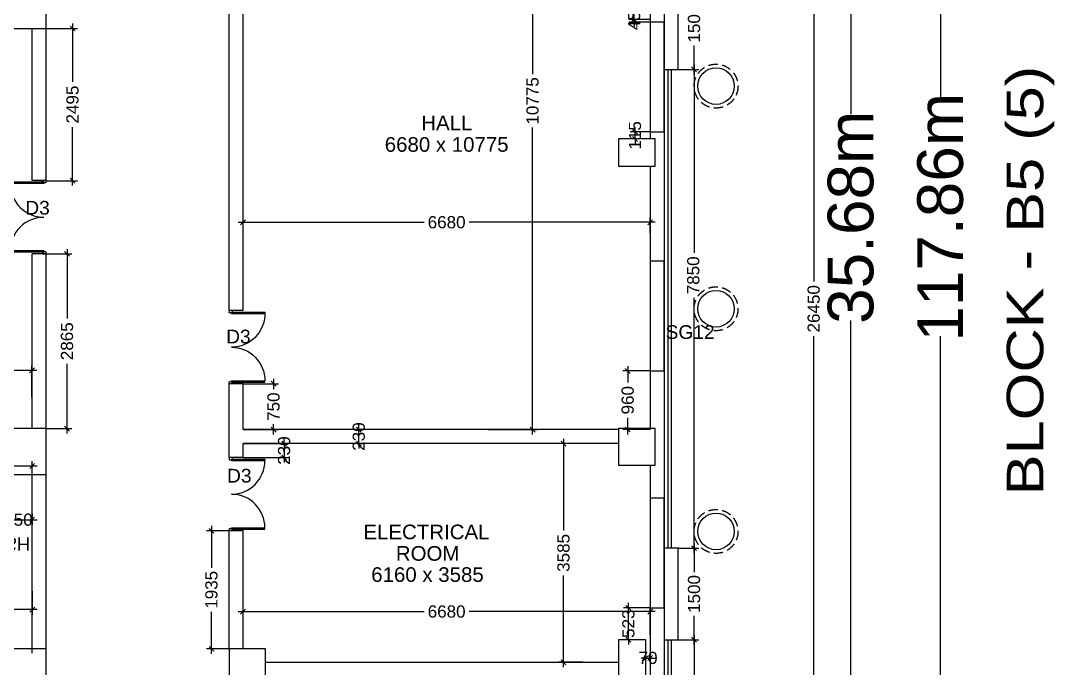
# Model space of a CAD drawing. Extents: x 7897917 to 8423973, y -6487334 to -6173396.
# Drawn here: x 8028255 to 8045215, y -6403339 to -6392722 of the extents above; entities that cross this region are included whole.
import ezdxf
from ezdxf.enums import TextEntityAlignment as Align

# ---------------------------------------------------------------- set-up
doc = ezdxf.new("R2010")
doc.units = 0
doc.header["$LTSCALE"] = 600
doc.header["$MEASUREMENT"] = 0
doc.header["$PDMODE"] = 35
doc.linetypes.add('HIDDEN', pattern=[0.375, 0.25, -0.125])
doc.layers.get('0').update_dxf_attribs({"linetype": 'CONTINUOUS'})
doc.layers.get('Defpoints').update_dxf_attribs({"linetype": 'CONTINUOUS'})
for name, color, linetype in [('BLOCKS-PROP', 2, 'CONTINUOUS'), ('DIM', 8, 'CONTINUOUS'), ('DOOR', 32, 'CONTINUOUS'), ('joinery', 7, 'CONTINUOUS'), ('JW', 8, 'CONTINUOUS'), ('LA-column', 3, 'CONTINUOUS'), ('Room Dim', 1, 'CONTINUOUS'), ('Shleves', 7, 'CONTINUOUS'), ('TEXT', 6, 'CONTINUOUS'), ('Wall', 1, 'CONTINUOUS'), ('Walls', 7, 'CONTINUOUS'), ('WIN', 151, 'CONTINUOUS'), ('Working Dim', 5, 'CONTINUOUS')]:
    doc.layers.add(name, color=color, linetype=linetype)
doc.styles.add('ari', font='arial.ttf')
doc.styles.add('ARIAL', font='arial.ttf')
doc.styles.get("Standard").update_dxf_attribs({"font": 'romans.shx'})
doc.dimstyles.new('int. dim', dxfattribs={"dimtxt": 450, "dimasz": 80, "dimexe": 80, "dimexo": 0, "dimgap": 70, "dimtad": 0, "dimdec": 0, "dimzin": 12, "dimdsep": 46, "dimtxsty": 'ari', "dimblk": 'OBLIQUE', "dimcen": 2, "dimdle": 80, "dimclrd": 256, "dimclre": 256, "dimclrt": 6, "dimadec": 0, "dimazin": 0, "dimtfac": 1, "dimtdec": 0, "dimtix": 1, "dimtmove": 2, "dimatfit": 3, "dimfxl": 1, "dimtolj": 1, "dimtzin": 0, "dimlwd": -1, "dimlwe": -1, "dimarcsym": 0})
doc.dimstyles.new('STANDARD$0', dxfattribs={"dimscale": 0, "dimtxt": 150, "dimasz": 125, "dimexe": 0.75, "dimexo": 1, "dimgap": 25, "dimtad": 1, "dimdec": 0, "dimdsep": 46, "dimtxsty": 'Standard', "dimblk1": 'DOT', "dimblk2": 'DOT', "dimsah": 1, "dimcen": 2.5, "dimclrd": 1, "dimclre": 1, "dimclrt": 3, "dimadec": 0, "dimazin": 0, "dimtfac": 1, "dimtdec": 0, "dimtmove": 0, "dimatfit": 3, "dimldrblk": 'DOT', "dimfxl": 1, "dimtolj": 1, "dimtzin": 0, "dimarcsym": 0})

# ---------------------------------------------------------------- blocks, each defined once
blk = doc.blocks.new('_Oblique')
at = {"color": 0, "linetype": 'ByBlock', "lineweight": -2}
blk.add_line((-0.5, -0.5), (0.5, 0.5), dxfattribs=at)
blk = doc.blocks.new('*D234')
at = {"layer": 'Defpoints', "color": 0, "transparency": 16777216}
for p in [(8038814, -6337015, 5), (8038814, -6454874), (8043346, -6454874)]:
    blk.add_point(p, dxfattribs=at)
at = {"layer": 'DIM', "color": 8, "transparency": 16777216}
for p, q in [((8043346, -6336715), (8043346, -6393996)), ((8038814, -6337015), (8043646, -6337015)), ((8043346, -6455174), (8043346, -6397894)), ((8038814, -6454874), (8043646, -6454874))]:
    blk.add_line(p, q, dxfattribs=at)
at = {"layer": 'DIM', "color": 8, "transparency": 16777216, "xscale": 300, "yscale": 300, "zscale": 300}
for p, rotation in [((8043346, -6337015), 90), ((8043346, -6454874), 270)]:
    blk.add_blockref('_Oblique', p, dxfattribs=dict(at, rotation=rotation))
at = {"layer": 'DIM', "color": 7, "transparency": 16777216, "insert": (8043346, -6395945), "char_height": 750, "attachment_point": 5, "rotation": 90, "style": 'ari'}
blk.add_mtext('\\A1;117.86m', dxfattribs=at)
blk = doc.blocks.new('*D270')
at = {"layer": 'Defpoints', "color": 0, "transparency": 16777216}
for p in [(8038814, -6378105, 3), (8041876, -6378105), (8038814, -6413785, 6)]:
    blk.add_point(p, dxfattribs=at)
at = {"layer": 'DIM', "color": 8, "transparency": 16777216}
for p, q in [((8041876, -6377805), (8041876, -6394252)), ((8038814, -6378105), (8042176, -6378105)), ((8041876, -6414085), (8041876, -6397637)), ((8038814, -6413785), (8042176, -6413785))]:
    blk.add_line(p, q, dxfattribs=at)
at = {"layer": 'DIM', "color": 8, "transparency": 16777216, "xscale": 300, "yscale": 300, "zscale": 300}
for p, rotation in [((8041876, -6378105), 90), ((8041876, -6413785), 270)]:
    blk.add_blockref('_Oblique', p, dxfattribs=dict(at, rotation=rotation))
at = {"layer": 'DIM', "color": 7, "transparency": 16777216, "insert": (8041876, -6395945), "char_height": 750, "attachment_point": 5, "rotation": 90, "style": 'ari'}
blk.add_mtext('\\A1;35.68m', dxfattribs=at)
blk = doc.blocks.new('Z$W@#1275')
at = {"layer": 'DOOR'}
for p, q in [((73, 1500), (0, 1500)), ((0, 1500), (0, 1467)), ((73, 1467), (73, 1500)), ((0, 1467), (2, 1467)), ((11, 1456), (11, 1458)), ((11, 1456), (47, 1456)), ((47, 1467), (736, 1467)), ((47, 1467), (47, 1439)), ((47, 1456), (47, 1467)), ((47, 1467), (73, 1467)), ((47, 1439), (736, 1439)), ((736, 1467), (736, 1439)), ((0, 33), (2, 33)), ((0, 0), (0, 33)), ((73, 0), (0, 0)), ((11, 44), (11, 42)), ((11, 44), (47, 44)), ((47, 61), (736, 61)), ((47, 33), (47, 61)), ((47, 44), (47, 33)), ((47, 33), (736, 33)), ((47, 33), (73, 33)), ((73, 33), (73, 0)), ((736, 33), (736, 61))]:
    blk.add_line(p, q, dxfattribs=at)
for centre, start, end in [((11, 1467), 180, 270), ((11, 33), 90, 180)]:
    blk.add_arc(centre, 9.13, start, end, dxfattribs=at)
at = {"layer": 'DOOR', "color": 145}
for centre, start, end in [((47, 1439), 270, 0), ((47, 61), 0, 90)]:
    blk.add_arc(centre, 689, start, end, dxfattribs=at)
blk = doc.blocks.new('*D808')
at = {"layer": 'Defpoints', "color": 0, "transparency": 16777216}
for p in [(8038514, -6403170, 36), (8038584, -6403170, 36), (8038584, -6403170)]:
    blk.add_point(p, dxfattribs=at)
at = {"layer": 'Working Dim', "transparency": 16777216}
for p, q in [((8038514, -6403170), (8038434, -6403170)), ((8038514, -6403170), (8038514, -6403090)), ((8038514, -6403170), (8038584, -6403170)), ((8038584, -6403170), (8038584, -6403090)), ((8038584, -6403170), (8038664, -6403170))]:
    blk.add_line(p, q, dxfattribs=at)
at = {"layer": 'Working Dim', "transparency": 16777216, "xscale": 80, "yscale": 80, "zscale": 80}
blk.add_blockref('_Oblique', (8038514, -6403170), dxfattribs=at)
at = {"layer": 'Working Dim', "transparency": 16777216, "xscale": 80, "yscale": 80, "zscale": 80, "rotation": 180}
blk.add_blockref('_Oblique', (8038584, -6403170), dxfattribs=at)
at = {"layer": 'Working Dim', "color": 6, "transparency": 16777216, "insert": (8038549, -6403170), "char_height": 200, "attachment_point": 5, "style": 'ari'}
blk.add_mtext('\\A1;70', dxfattribs=at)
blk = doc.blocks.new('*D824')
at = {"layer": 'Defpoints', "color": 0, "transparency": 16777216}
for p in [(8038584, -6402409), (8031904, -6402789, 18), (8038584, -6402789, 10)]:
    blk.add_point(p, dxfattribs=at)
at = {"layer": 'Working Dim', "transparency": 16777216}
for p, q in [((8031904, -6402789), (8031904, -6402329)), ((8038584, -6402789), (8038584, -6402329)), ((8031824, -6402409), (8034875, -6402409)), ((8038664, -6402409), (8035613, -6402409))]:
    blk.add_line(p, q, dxfattribs=at)
at = {"layer": 'Working Dim', "transparency": 16777216, "xscale": 80, "yscale": 80, "zscale": 80, "rotation": 180}
blk.add_blockref('_Oblique', (8031904, -6402409), dxfattribs=at)
at = {"layer": 'Working Dim', "transparency": 16777216, "xscale": 80, "yscale": 80, "zscale": 80}
blk.add_blockref('_Oblique', (8038584, -6402409), dxfattribs=at)
at = {"layer": 'Working Dim', "color": 6, "transparency": 16777216, "insert": (8035244, -6402409), "char_height": 200, "attachment_point": 5, "style": 'ari'}
blk.add_mtext('\\A1;6680', dxfattribs=at)
blk = doc.blocks.new('*D825')
at = {"layer": 'Defpoints', "color": 0, "transparency": 16777216}
for p in [(8037162, -6399655), (8037480, -6399655, 21), (8037480, -6403240, 3)]:
    blk.add_point(p, dxfattribs=at)
at = {"layer": 'Working Dim', "transparency": 16777216}
for p, q in [((8037162, -6399575), (8037162, -6401078)), ((8037480, -6399655), (8037082, -6399655)), ((8037162, -6403320), (8037162, -6401817)), ((8037480, -6403240), (8037082, -6403240))]:
    blk.add_line(p, q, dxfattribs=at)
at = {"layer": 'Working Dim', "transparency": 16777216, "xscale": 80, "yscale": 80, "zscale": 80}
for p, rotation in [((8037162, -6399655), 90), ((8037162, -6403240), 270)]:
    blk.add_blockref('_Oblique', p, dxfattribs=dict(at, rotation=rotation))
at = {"layer": 'Working Dim', "color": 6, "transparency": 16777216, "insert": (8037162, -6401447), "char_height": 200, "attachment_point": 5, "rotation": 90, "style": 'ari'}
blk.add_mtext('\\A1;3585', dxfattribs=at)
blk = doc.blocks.new('*D826')
at = {"layer": 'Defpoints', "color": 0, "transparency": 16777216}
for p in [(8028441, -6398454), (8022796, -6398895, 13), (8028441, -6398895, 13)]:
    blk.add_point(p, dxfattribs=at)
at = {"layer": 'Working Dim', "transparency": 16777216}
for p, q in [((8022716, -6398454), (8025250, -6398454)), ((8022796, -6398895), (8022796, -6398374)), ((8028521, -6398454), (8025988, -6398454)), ((8028441, -6398895), (8028441, -6398374))]:
    blk.add_line(p, q, dxfattribs=at)
at = {"layer": 'Working Dim', "transparency": 16777216, "xscale": 80, "yscale": 80, "zscale": 80, "rotation": 180}
blk.add_blockref('_Oblique', (8022796, -6398454), dxfattribs=at)
at = {"layer": 'Working Dim', "transparency": 16777216, "xscale": 80, "yscale": 80, "zscale": 80}
blk.add_blockref('_Oblique', (8028441, -6398454), dxfattribs=at)
at = {"layer": 'Working Dim', "color": 6, "transparency": 16777216, "insert": (8025619, -6398454), "char_height": 200, "attachment_point": 5, "style": 'ari'}
blk.add_mtext('\\A1;5645', dxfattribs=at)
blk = doc.blocks.new('*D870')
at = {"layer": 'Defpoints', "color": 0, "transparency": 16777216}
for p in [(8031386, -6401085), (8031674, -6401085, 8), (8031674, -6403020, 20)]:
    blk.add_point(p, dxfattribs=at)
at = {"layer": 'Working Dim', "transparency": 16777216}
for p, q in [((8031386, -6401005), (8031386, -6401692)), ((8031674, -6401085), (8031306, -6401085)), ((8031386, -6403100), (8031386, -6402412)), ((8031674, -6403020), (8031306, -6403020))]:
    blk.add_line(p, q, dxfattribs=at)
at = {"layer": 'Working Dim', "transparency": 16777216, "xscale": 80, "yscale": 80, "zscale": 80}
for p, rotation in [((8031386, -6401085), 90), ((8031386, -6403020), 270)]:
    blk.add_blockref('_Oblique', p, dxfattribs=dict(at, rotation=rotation))
at = {"layer": 'Working Dim', "color": 6, "transparency": 16777216, "insert": (8031386, -6402052), "char_height": 200, "attachment_point": 5, "rotation": 90, "style": 'ari'}
blk.add_mtext('\\A1;1935', dxfattribs=at)
blk = doc.blocks.new('*D871')
at = {"layer": 'Defpoints', "color": 0, "transparency": 16777216}
for p in [(8028674, -6396545, 13), (8028674, -6399410, 16), (8029016, -6399410)]:
    blk.add_point(p, dxfattribs=at)
at = {"layer": 'Working Dim', "transparency": 16777216}
for p, q in [((8028674, -6396545), (8029096, -6396545)), ((8029016, -6396465), (8029016, -6397606)), ((8029016, -6399490), (8029016, -6398348)), ((8028674, -6399410), (8029096, -6399410))]:
    blk.add_line(p, q, dxfattribs=at)
at = {"layer": 'Working Dim', "transparency": 16777216, "xscale": 80, "yscale": 80, "zscale": 80}
for p, rotation in [((8029016, -6396545), 90), ((8029016, -6399410), 270)]:
    blk.add_blockref('_Oblique', p, dxfattribs=dict(at, rotation=rotation))
at = {"layer": 'Working Dim', "color": 6, "transparency": 16777216, "insert": (8029016, -6397977), "char_height": 200, "attachment_point": 5, "rotation": 90, "style": 'ari'}
blk.add_mtext('\\A1;2865', dxfattribs=at)
blk = doc.blocks.new('*D872')
at = {"layer": 'Defpoints', "color": 0, "transparency": 16777216}
for p in [(8028674, -6392850, 13), (8029106, -6392850), (8028674, -6395345, 13)]:
    blk.add_point(p, dxfattribs=at)
at = {"layer": 'Working Dim', "transparency": 16777216}
for p, q in [((8028674, -6392850), (8029186, -6392850)), ((8029106, -6392770), (8029106, -6393726)), ((8029106, -6395425), (8029106, -6394468)), ((8028674, -6395345), (8029186, -6395345))]:
    blk.add_line(p, q, dxfattribs=at)
at = {"layer": 'Working Dim', "transparency": 16777216, "xscale": 80, "yscale": 80, "zscale": 80}
for p, rotation in [((8029106, -6392850), 90), ((8029106, -6395345), 270)]:
    blk.add_blockref('_Oblique', p, dxfattribs=dict(at, rotation=rotation))
at = {"layer": 'Working Dim', "color": 6, "transparency": 16777216, "insert": (8029106, -6394097), "char_height": 200, "attachment_point": 5, "rotation": 90, "style": 'ari'}
blk.add_mtext('\\A1;2495', dxfattribs=at)
blk = doc.blocks.new('*D876')
at = {"layer": 'Defpoints', "color": 0, "transparency": 16777216}
for p in [(8035919, -6388650), (8035919, -6399425), (8036654, -6399425)]:
    blk.add_point(p, dxfattribs=at)
at = {"layer": 'Working Dim', "transparency": 16777216}
for p, q in [((8036654, -6388570), (8036654, -6393599)), ((8035919, -6388650), (8036734, -6388650)), ((8036654, -6399505), (8036654, -6394475)), ((8035919, -6399425), (8036734, -6399425))]:
    blk.add_line(p, q, dxfattribs=at)
at = {"layer": 'Working Dim', "transparency": 16777216, "xscale": 80, "yscale": 80, "zscale": 80}
for p, rotation in [((8036654, -6388650), 90), ((8036654, -6399425), 270)]:
    blk.add_blockref('_Oblique', p, dxfattribs=dict(at, rotation=rotation))
at = {"layer": 'Working Dim', "color": 6, "transparency": 16777216, "insert": (8036654, -6394037), "char_height": 200, "attachment_point": 5, "rotation": 90, "style": 'ari'}
blk.add_mtext('\\A1;10775', dxfattribs=at)
blk = doc.blocks.new('*D877')
at = {"layer": 'Defpoints', "color": 0, "transparency": 16777216}
for p in [(8038584, -6396027), (8031904, -6396207), (8038584, -6396207)]:
    blk.add_point(p, dxfattribs=at)
at = {"layer": 'Working Dim', "transparency": 16777216}
for p, q in [((8031824, -6396027), (8034875, -6396027)), ((8031904, -6396207), (8031904, -6395947)), ((8038664, -6396027), (8035613, -6396027)), ((8038584, -6396207), (8038584, -6395947))]:
    blk.add_line(p, q, dxfattribs=at)
at = {"layer": 'Working Dim', "transparency": 16777216, "xscale": 80, "yscale": 80, "zscale": 80, "rotation": 180}
blk.add_blockref('_Oblique', (8031904, -6396027), dxfattribs=at)
at = {"layer": 'Working Dim', "transparency": 16777216, "xscale": 80, "yscale": 80, "zscale": 80}
blk.add_blockref('_Oblique', (8038584, -6396027), dxfattribs=at)
at = {"layer": 'Working Dim', "color": 6, "transparency": 16777216, "insert": (8035244, -6396027), "char_height": 200, "attachment_point": 5, "style": 'ari'}
blk.add_mtext('\\A1;6680', dxfattribs=at)
blk = doc.blocks.new('*D1051')
at = {"layer": 'Defpoints', "color": 0, "transparency": 16777216}
for p in [(8031904, -6399655), (8031904, -6399885), (8032578, -6399885)]:
    blk.add_point(p, dxfattribs=at)
at = {"layer": 'Working Dim', "transparency": 16777216}
for p, q in [((8032578, -6399655), (8032578, -6399575)), ((8031904, -6399655), (8032658, -6399655)), ((8032578, -6399655), (8032578, -6399885)), ((8031904, -6399885), (8032658, -6399885)), ((8032578, -6399885), (8032578, -6399965))]:
    blk.add_line(p, q, dxfattribs=at)
at = {"layer": 'Working Dim', "transparency": 16777216, "xscale": 80, "yscale": 80, "zscale": 80}
for p, rotation in [((8032578, -6399655), 270), ((8032578, -6399885), 90)]:
    blk.add_blockref('_Oblique', p, dxfattribs=dict(at, rotation=rotation))
at = {"layer": 'Working Dim', "color": 6, "transparency": 16777216, "insert": (8032578, -6399770), "char_height": 200, "attachment_point": 5, "rotation": 90, "style": 'ari'}
blk.add_mtext('\\A1;230', dxfattribs=at)
blk = doc.blocks.new('*D1052')
at = {"layer": 'Defpoints', "color": 0, "transparency": 16777216}
for p in [(8031904, -6398674, 3), (8032405, -6398674), (8031904, -6399425)]:
    blk.add_point(p, dxfattribs=at)
at = {"layer": 'Working Dim', "transparency": 16777216}
for p, q in [((8032405, -6398594), (8032405, -6398760)), ((8031904, -6398674), (8032485, -6398674)), ((8031904, -6399425), (8032485, -6399425)), ((8032405, -6399505), (8032405, -6399339))]:
    blk.add_line(p, q, dxfattribs=at)
at = {"layer": 'Working Dim', "transparency": 16777216, "xscale": 80, "yscale": 80, "zscale": 80}
for p, rotation in [((8032405, -6398674), 90), ((8032405, -6399425), 270)]:
    blk.add_blockref('_Oblique', p, dxfattribs=dict(at, rotation=rotation))
at = {"layer": 'Working Dim', "color": 6, "transparency": 16777216, "insert": (8032405, -6399050), "char_height": 200, "attachment_point": 5, "rotation": 90, "style": 'ari'}
blk.add_mtext('\\A1;750', dxfattribs=at)
blk = doc.blocks.new('*D1054')
at = {"layer": 'Defpoints', "color": 0, "transparency": 16777216}
for p in [(8033803, -6399425), (8033803, -6399425), (8033803, -6399655)]:
    blk.add_point(p, dxfattribs=at)
at = {"layer": 'Working Dim', "transparency": 16777216}
for p, q in [((8033803, -6399425), (8033803, -6399345)), ((8033803, -6399425), (8033883, -6399425)), ((8033803, -6399655), (8033803, -6399425)), ((8033803, -6399655), (8033883, -6399655)), ((8033803, -6399655), (8033803, -6399735))]:
    blk.add_line(p, q, dxfattribs=at)
at = {"layer": 'Working Dim', "transparency": 16777216, "xscale": 80, "yscale": 80, "zscale": 80}
for p, rotation in [((8033803, -6399425), 270), ((8033803, -6399655), 90)]:
    blk.add_blockref('_Oblique', p, dxfattribs=dict(at, rotation=rotation))
at = {"layer": 'Working Dim', "color": 6, "transparency": 16777216, "insert": (8033803, -6399540), "char_height": 200, "attachment_point": 5, "rotation": 90, "style": 'ari'}
blk.add_mtext('\\A1;230', dxfattribs=at)
blk = doc.blocks.new('*D1386')
at = {"layer": 'Defpoints', "color": 0, "transparency": 16777216}
for p in [(8038227, -6402347), (8038584, -6402347, 36), (8038514, -6402870, 36)]:
    blk.add_point(p, dxfattribs=at)
at = {"layer": 'Working Dim', "transparency": 16777216}
for p, q in [((8038584, -6402347), (8038147, -6402347)), ((8038227, -6402347), (8038227, -6402267)), ((8038227, -6402870), (8038227, -6402347)), ((8038514, -6402870), (8038147, -6402870)), ((8038227, -6402870), (8038227, -6402950))]:
    blk.add_line(p, q, dxfattribs=at)
at = {"layer": 'Working Dim', "transparency": 16777216, "xscale": 80, "yscale": 80, "zscale": 80}
for p, rotation in [((8038227, -6402347), 270), ((8038227, -6402870), 90)]:
    blk.add_blockref('_Oblique', p, dxfattribs=dict(at, rotation=rotation))
at = {"layer": 'Working Dim', "color": 6, "transparency": 16777216, "insert": (8038227, -6402608), "char_height": 200, "attachment_point": 5, "rotation": 90, "style": 'ari'}
blk.add_mtext('\\A1;523', dxfattribs=at)
blk = doc.blocks.new('*D1387')
at = {"layer": 'Defpoints', "color": 0, "transparency": 16777216}
for p in [(8038215, -6398464), (8038584, -6398464, 36), (8038584, -6399424, 36)]:
    blk.add_point(p, dxfattribs=at)
at = {"layer": 'Working Dim', "transparency": 16777216}
for p, q in [((8038215, -6398384), (8038215, -6398654)), ((8038584, -6398464), (8038135, -6398464)), ((8038215, -6399504), (8038215, -6399235)), ((8038584, -6399424), (8038135, -6399424))]:
    blk.add_line(p, q, dxfattribs=at)
at = {"layer": 'Working Dim', "transparency": 16777216, "xscale": 80, "yscale": 80, "zscale": 80}
for p, rotation in [((8038215, -6398464), 90), ((8038215, -6399424), 270)]:
    blk.add_blockref('_Oblique', p, dxfattribs=dict(at, rotation=rotation))
at = {"layer": 'Working Dim', "color": 6, "transparency": 16777216, "insert": (8038215, -6398944), "char_height": 200, "attachment_point": 5, "rotation": 90, "style": 'ari'}
blk.add_mtext('\\A1;960', dxfattribs=at)
blk = doc.blocks.new('*D1388')
at = {"layer": 'Defpoints', "color": 0, "transparency": 16777216}
for p in [(8038335, -6394545), (8038584, -6394545, 40), (8038584, -6394660, 36)]:
    blk.add_point(p, dxfattribs=at)
at = {"layer": 'Working Dim', "transparency": 16777216}
for p, q in [((8038584, -6394545), (8038255, -6394545)), ((8038335, -6394545), (8038335, -6394465)), ((8038335, -6394660), (8038335, -6394545)), ((8038584, -6394660), (8038255, -6394660)), ((8038335, -6394660), (8038335, -6394740))]:
    blk.add_line(p, q, dxfattribs=at)
at = {"layer": 'Working Dim', "transparency": 16777216, "xscale": 80, "yscale": 80, "zscale": 80}
for p, rotation in [((8038335, -6394545), 270), ((8038335, -6394660), 90)]:
    blk.add_blockref('_Oblique', p, dxfattribs=dict(at, rotation=rotation))
at = {"layer": 'Working Dim', "color": 6, "transparency": 16777216, "insert": (8038335, -6394602), "char_height": 200, "attachment_point": 5, "rotation": 90, "style": 'ari'}
blk.add_mtext('\\A1;115', dxfattribs=at)
blk = doc.blocks.new('*D1389')
at = {"layer": 'Defpoints', "color": 0, "transparency": 16777216}
for p in [(8038321, -6392700), (8038584, -6392700, 36), (8038584, -6392745, 40)]:
    blk.add_point(p, dxfattribs=at)
at = {"layer": 'Working Dim', "transparency": 16777216}
for p, q in [((8038321, -6392700), (8038321, -6392620)), ((8038584, -6392700), (8038241, -6392700)), ((8038584, -6392745), (8038241, -6392745)), ((8038321, -6392745), (8038321, -6392700)), ((8038321, -6392745), (8038321, -6392825))]:
    blk.add_line(p, q, dxfattribs=at)
at = {"layer": 'Working Dim', "transparency": 16777216, "xscale": 80, "yscale": 80, "zscale": 80}
for p, rotation in [((8038321, -6392700), 270), ((8038321, -6392745), 90)]:
    blk.add_blockref('_Oblique', p, dxfattribs=dict(at, rotation=rotation))
at = {"layer": 'Working Dim', "color": 6, "transparency": 16777216, "insert": (8038321, -6392722), "char_height": 200, "attachment_point": 5, "rotation": 90, "style": 'ari'}
blk.add_mtext('\\A1;45', dxfattribs=at)
blk = doc.blocks.new('*D1399')
at = {"layer": 'Defpoints', "color": 0, "transparency": 16777216}
for p in [(8039044, -6402870, -23), (8039304, -6402870), (8039044, -6408500, 68)]:
    blk.add_point(p, dxfattribs=at)
at = {"layer": 'Working Dim', "transparency": 16777216}
for p, q in [((8039044, -6402870), (8039384, -6402870)), ((8039304, -6402790), (8039304, -6405316)), ((8039304, -6408580), (8039304, -6406053)), ((8039044, -6408500), (8039384, -6408500))]:
    blk.add_line(p, q, dxfattribs=at)
at = {"layer": 'Working Dim', "transparency": 16777216, "xscale": 80, "yscale": 80, "zscale": 80}
for p, rotation in [((8039304, -6402870), 90), ((8039304, -6408500), 270)]:
    blk.add_blockref('_Oblique', p, dxfattribs=dict(at, rotation=rotation))
at = {"layer": 'Working Dim', "color": 6, "transparency": 16777216, "insert": (8039304, -6405685), "char_height": 200, "attachment_point": 5, "rotation": 90, "style": 'ari'}
blk.add_mtext('\\A1;5630', dxfattribs=at)
blk = doc.blocks.new('*D1400')
at = {"layer": 'Defpoints', "color": 0, "transparency": 16777216}
for p in [(8039044, -6401370, -23), (8039304, -6401370), (8039044, -6402870, -23)]:
    blk.add_point(p, dxfattribs=at)
at = {"layer": 'Working Dim', "transparency": 16777216}
for p, q in [((8039304, -6401290), (8039304, -6401761)), ((8039044, -6401370), (8039384, -6401370)), ((8039304, -6402950), (8039304, -6402479)), ((8039044, -6402870), (8039384, -6402870))]:
    blk.add_line(p, q, dxfattribs=at)
at = {"layer": 'Working Dim', "transparency": 16777216, "xscale": 80, "yscale": 80, "zscale": 80}
for p, rotation in [((8039304, -6401370), 90), ((8039304, -6402870), 270)]:
    blk.add_blockref('_Oblique', p, dxfattribs=dict(at, rotation=rotation))
at = {"layer": 'Working Dim', "color": 6, "transparency": 16777216, "insert": (8039304, -6402120), "char_height": 200, "attachment_point": 5, "rotation": 90, "style": 'ari'}
blk.add_mtext('\\A1;1500', dxfattribs=at)
blk = doc.blocks.new('*D1401')
at = {"layer": 'Defpoints', "color": 0, "transparency": 16777216}
for p in [(8039044, -6393520, -23), (8039304, -6393520), (8039044, -6401370, -23)]:
    blk.add_point(p, dxfattribs=at)
at = {"layer": 'Working Dim', "transparency": 16777216}
for p, q in [((8039044, -6393520), (8039384, -6393520)), ((8039304, -6393440), (8039304, -6396530)), ((8039304, -6401450), (8039304, -6397265)), ((8039044, -6401370), (8039384, -6401370))]:
    blk.add_line(p, q, dxfattribs=at)
at = {"layer": 'Working Dim', "transparency": 16777216, "xscale": 80, "yscale": 80, "zscale": 80}
for p, rotation in [((8039304, -6393520), 90), ((8039304, -6401370), 270)]:
    blk.add_blockref('_Oblique', p, dxfattribs=dict(at, rotation=rotation))
at = {"layer": 'Working Dim', "color": 6, "transparency": 16777216, "insert": (8039292, -6396897), "char_height": 200, "attachment_point": 5, "rotation": 90, "style": 'ari'}
blk.add_mtext('\\A1;7850', dxfattribs=at)
blk = doc.blocks.new('*D1402')
at = {"layer": 'Defpoints', "color": 0, "transparency": 16777216}
for p in [(8039044, -6392020, -23), (8039304, -6392020), (8039044, -6393520, -23)]:
    blk.add_point(p, dxfattribs=at)
at = {"layer": 'Working Dim', "transparency": 16777216}
for p, q in [((8039304, -6391940), (8039304, -6392411)), ((8039044, -6392020), (8039384, -6392020)), ((8039304, -6393600), (8039304, -6393129)), ((8039044, -6393520), (8039384, -6393520))]:
    blk.add_line(p, q, dxfattribs=at)
at = {"layer": 'Working Dim', "transparency": 16777216, "xscale": 80, "yscale": 80, "zscale": 80}
for p, rotation in [((8039304, -6392020), 90), ((8039304, -6393520), 270)]:
    blk.add_blockref('_Oblique', p, dxfattribs=dict(at, rotation=rotation))
at = {"layer": 'Working Dim', "color": 6, "transparency": 16777216, "insert": (8039304, -6392770), "char_height": 200, "attachment_point": 5, "rotation": 90, "style": 'ari'}
blk.add_mtext('\\A1;1500', dxfattribs=at)
blk = doc.blocks.new('*D1404')
at = {"layer": 'Defpoints', "color": 0, "transparency": 16777216}
for p in [(8040304, -6384220, -2), (8041267, -6384220), (8040304, -6410670, -70)]:
    blk.add_point(p, dxfattribs=at)
at = {"layer": 'Working Dim', "transparency": 16777216}
for p, q in [((8041267, -6384140), (8041267, -6396997)), ((8040304, -6384220), (8041347, -6384220)), ((8041267, -6410750), (8041267, -6397892)), ((8040304, -6410670), (8041347, -6410670))]:
    blk.add_line(p, q, dxfattribs=at)
at = {"layer": 'Working Dim', "transparency": 16777216, "xscale": 80, "yscale": 80, "zscale": 80}
for p, rotation in [((8041267, -6384220), 90), ((8041267, -6410670), 270)]:
    blk.add_blockref('_Oblique', p, dxfattribs=dict(at, rotation=rotation))
at = {"layer": 'Working Dim', "color": 6, "transparency": 16777216, "insert": (8041267, -6397445), "char_height": 200, "attachment_point": 5, "rotation": 90, "style": 'ari'}
blk.add_mtext('\\A1;26450', dxfattribs=at)
blk = doc.blocks.new('*D2188')
at = {"layer": 'Defpoints', "color": 0, "transparency": 16777216}
for p in [(8022580, -6402072, 2), (8028445, -6402072, 13), (8028445, -6402376)]:
    blk.add_point(p, dxfattribs=at)
at = {"layer": 'Working Dim', "transparency": 16777216}
for p, q in [((8022580, -6402072), (8022580, -6402456)), ((8028445, -6402072), (8028445, -6402456)), ((8022500, -6402376), (8025143, -6402376)), ((8028525, -6402376), (8025882, -6402376))]:
    blk.add_line(p, q, dxfattribs=at)
at = {"layer": 'Working Dim', "transparency": 16777216, "xscale": 80, "yscale": 80, "zscale": 80, "rotation": 180}
blk.add_blockref('_Oblique', (8022580, -6402376), dxfattribs=at)
at = {"layer": 'Working Dim', "transparency": 16777216, "xscale": 80, "yscale": 80, "zscale": 80}
blk.add_blockref('_Oblique', (8028445, -6402376), dxfattribs=at)
at = {"layer": 'Working Dim', "color": 6, "transparency": 16777216, "insert": (8025513, -6402376), "char_height": 200, "attachment_point": 5, "style": 'ari'}
blk.add_mtext('\\A1;5865', dxfattribs=at)
blk = doc.blocks.new('*D2193')
at = {"layer": 'Defpoints', "color": 0, "transparency": 16777216}
for p in [(8022579, -6399929), (8022579, -6400023), (8028444, -6400516)]:
    blk.add_point(p, dxfattribs=at)
at = {"layer": 'Working Dim', "transparency": 16777216}
for p, q in [((8022579, -6399929), (8022579, -6400103)), ((8028444, -6400516), (8028444, -6399943)), ((8022499, -6400023), (8025142, -6400023)), ((8028524, -6400023), (8025881, -6400023))]:
    blk.add_line(p, q, dxfattribs=at)
at = {"layer": 'Working Dim', "transparency": 16777216, "xscale": 80, "yscale": 80, "zscale": 80, "rotation": 180}
blk.add_blockref('_Oblique', (8022579, -6400023), dxfattribs=at)
at = {"layer": 'Working Dim', "transparency": 16777216, "xscale": 80, "yscale": 80, "zscale": 80}
blk.add_blockref('_Oblique', (8028444, -6400023), dxfattribs=at)
at = {"layer": 'Working Dim', "color": 6, "transparency": 16777216, "insert": (8025512, -6400023), "char_height": 200, "attachment_point": 5, "style": 'ari'}
blk.add_mtext('\\A1;5865', dxfattribs=at)
blk = doc.blocks.new('*D2216')
at = {"layer": 'Defpoints', "color": 0, "transparency": 16777216}
for p in [(8027994, -6400806), (8028444, -6400806), (8028444, -6400903)]:
    blk.add_point(p, dxfattribs=at)
at = {"layer": 'Working Dim', "transparency": 16777216}
for p, q in [((8027994, -6400806), (8027994, -6400983)), ((8028444, -6400806), (8028444, -6400983)), ((8027994, -6400903), (8027914, -6400903)), ((8027994, -6400903), (8028444, -6400903)), ((8028444, -6400903), (8028524, -6400903))]:
    blk.add_line(p, q, dxfattribs=at)
at = {"layer": 'Working Dim', "transparency": 16777216, "xscale": 80, "yscale": 80, "zscale": 80}
blk.add_blockref('_Oblique', (8027994, -6400903), dxfattribs=at)
at = {"layer": 'Working Dim', "transparency": 16777216, "xscale": 80, "yscale": 80, "zscale": 80, "rotation": 180}
blk.add_blockref('_Oblique', (8028444, -6400903), dxfattribs=at)
at = {"layer": 'Working Dim', "color": 6, "transparency": 16777216, "insert": (8028219, -6400903), "char_height": 200, "attachment_point": 5, "style": 'ari'}
blk.add_mtext('\\A1;450', dxfattribs=at)
blk = doc.blocks.new('A$C02430674')
at = {"layer": 'Shleves', "color": 10, "style": 'ARIAL'}
blk.add_text('SH', height=720, dxfattribs=at).set_placement((-753, 322, -97))

msp = doc.modelspace()

# ---------------------------------------------------------------- linework, layer by layer
at = {"layer": 'JW', "color": 4}
for points, elevation in [([(8038878.357, -6401369.753), (8038878.357, -6393519.684), (8038928.923, -6393519.684), (8038928.923, -6401369.753)], -185.108), ([(8038878.531, -6408499.656), (8038878.531, -6402869.822), (8038929.098, -6402869.822), (8038929.098, -6408499.656)], -95.224)]:
    msp.add_lwpolyline(points, close=True, dxfattribs=dict(at, elevation=elevation))
at = {"layer": 'LA-column', "color": 2}
for points, elevation in [([(8028673.877, -6392849.676), (8028673.877, -6392099.676), (8027923.877, -6392099.676), (8027923.877, -6392849.676)], 2.39), ([(8028673.877, -6400159.676), (8028673.877, -6399409.676), (8027923.877, -6399409.676), (8027923.877, -6400159.676)], 0.34), ([(8038064.016, -6400009.676), (8038664.016, -6400009.676), (8038664.016, -6399409.676), (8038064.016, -6399409.676)], -3.76), ([(8038514.016, -6403469.737), (8038514.016, -6402869.737), (8038064.016, -6402869.737), (8038064.016, -6403469.737)], 1.031), ([(8028073.877, -6403469.723), (8028673.877, -6403469.723), (8028673.877, -6403019.723), (8028073.877, -6403019.723)], 3.421), ([(8031673.874, -6403469.731), (8032273.874, -6403469.731), (8032273.874, -6403019.731), (8031673.874, -6403019.731)], 3.421)]:
    msp.add_lwpolyline(points, close=True, dxfattribs=dict(at, elevation=elevation))
msp.add_lwpolyline([(8038064.016, -6395109.676), (8038664.016, -6395109.676), (8038664.016, -6394659.676), (8038064.016, -6394659.676)], close=True, dxfattribs=at)
at = {"layer": 'Wall', "elevation": -93.793}
for points in [[(8038814.134, -6393519.684), (8039044.134, -6393519.684), (8039044.134, -6392019.684), (8038814.134, -6392019.684)], [(8038814.098, -6402869.822), (8039044.098, -6402869.822), (8039044.098, -6401369.753), (8038814.098, -6401369.753)]]:
    msp.add_lwpolyline(points, dxfattribs=at)
at = {"layer": 'Walls'}
for p, q in [((8038814.098, -6378104.642), (8038814.098, -6395109.678)), ((8038584.098, -6389019.767), (8038584.098, -6394659.676)), ((8031674.224, -6397474.436), (8031674.224, -6390599.723)), ((8031904.224, -6397474.436), (8031904.224, -6390599.723)), ((8038584.098, -6395109.678), (8038584.098, -6399424.559)), ((8038814.098, -6395109.608, -5.131), (8038814.098, -6413784.819, 1.031)), ((8038814.098, -6395109.678), (8038814.098, -6413784.819, 1.031)), ((8031674.224, -6399884.635), (8031674.224, -6398674.436)), ((8031904.224, -6399424.635), (8031904.224, -6398674.436)), ((8038064.016, -6399424.628), (8031904.224, -6399424.635)), ((8038064.006, -6399654.628), (8031904.224, -6399654.635)), ((8031904.224, -6399884.635), (8031904.224, -6399654.635)), ((8031904.224, -6399884.635), (8031674.224, -6399884.635)), ((8038584.098, -6400024.489, -5.131), (8038584.098, -6406469.699, -5.131)), ((8038584.098, -6400024.559), (8038584.098, -6406469.769)), ((8031904.224, -6401084.635), (8031674.224, -6401084.635)), ((8031674.224, -6403019.804), (8031674.224, -6401084.635)), ((8031904.224, -6403019.804), (8031904.224, -6401084.635)), ((8032274.154, -6403239.742), (8038064.275, -6403239.742))]:
    msp.add_line(p, q, dxfattribs=at)
at = {"layer": 'Walls', "linetype": 'Continuous'}
for p, q in [((8028444.31, -6395344.668), (8028444.307, -6392849.748)), ((8028674.31, -6395344.668), (8028674.307, -6392849.748)), ((8028674.31, -6395344.668), (8028444.31, -6395344.668)), ((8028444.315, -6399409.617), (8028444.312, -6396544.668)), ((8028674.31, -6396544.668), (8028444.312, -6396544.668)), ((8028674.315, -6399409.748), (8028674.311, -6396544.668)), ((8031904.231, -6397474.436, 3.421), (8031674.224, -6397474.436, 3.421)), ((8031904.231, -6398674.436, 3.421), (8031674.224, -6398674.436, 3.421))]:
    msp.add_line(p, q, dxfattribs=at)
at = {"layer": 'Walls', "linetype": 'Continuous', "flags": 128}
for points in [[(8028444.225, -6403089.593), (8028444.225, -6400159.676)], [(8028674.225, -6403089.593), (8028674.225, -6400159.676)]]:
    msp.add_lwpolyline(points, dxfattribs=at)
at = {"layer": 'WIN', "color": 8, "linetype": 'Continuous', "elevation": -5.131}
for points in [[(8038814.134, -6392744.608), (8038584.134, -6392744.608), (8038584.134, -6394544.608), (8038814.134, -6394544.608)], [(8038814.098, -6396664.039), (8038584.098, -6396664.039), (8038584.098, -6398464.039), (8038814.098, -6398464.039)], [(8038814.098, -6400547.07), (8038584.098, -6400547.07), (8038584.098, -6402347.07), (8038814.098, -6402347.07)]]:
    msp.add_lwpolyline(points, close=True, dxfattribs=at)
at = {"layer": 'Working Dim', "color": 8, "linetype": 'HIDDEN'}
for centre in [(8039664.098, -6393794.788, 44.271), (8039664.098, -6397444.788, 44.271), (8039664.098, -6401094.788, 44.271)]:
    msp.add_circle(centre, 360, dxfattribs=at)
at = {"layer": 'Working Dim', "color": 3, "linetype": 'Continuous'}
for centre in [(8039664.098, -6393794.788, 44.271), (8039664.098, -6397444.788, 44.271), (8039664.098, -6401094.788, 44.271)]:
    msp.add_circle(centre, 300, dxfattribs=at)

# ---------------------------------------------------------------- block references
at = {"layer": 'DOOR', "yscale": 0.8000117540359497, "zscale": 0.8000117540359497, "rotation": 180}
for p, xscale in [((8028674.31, -6395344.668), 0.8000117540359497), ((8031674.231, -6397474.436, 3.421), -0.8000117540359497)]:
    msp.add_blockref('Z$W@#1275', p, dxfattribs=dict(at, xscale=xscale))
at = {"layer": 'DOOR', "xscale": 0.8000117540359497, "yscale": 0.8000117540359497, "zscale": 0.8000117540359497}
msp.add_blockref('Z$W@#1275', (8031674.224, -6401084.635), dxfattribs=at)
at = {"layer": 'Shleves', "color": 10, "xscale": -0.3000000044703484, "yscale": 0.3000000044703484, "zscale": 0.3000000044703484, "rotation": 180}
msp.add_blockref('A$C02430674', (8028218.076, -6401096.468), dxfattribs=at)

# ---------------------------------------------------------------- texts
at = {"layer": 'BLOCKS-PROP', "color": 10, "style": 'ARIAL', "width": 1.2}
msp.add_text('BLOCK - B5 (5)', height=600, rotation=90, dxfattribs=at).set_placement((8045034.159, -6396982.441, -3.531), align=Align.CENTER)
at = {"layer": 'joinery', "style": 'ari'}
for s, p in [('D3', (8028532.197, -6395900.9)), ('SG12', (8039238.758, -6397938.84, -169.823)), ('D3', (8031828.086, -6398012.057, 3.421)), ('D3', (8031842.551, -6400293.572))]:
    msp.add_text(s, height=225, dxfattribs=at).set_placement(p, align=Align.CENTER)
at = {"layer": 'Room Dim', "style": 'ARIAL'}
for s, p in [('6680 x 10775', (8035244.57, -6394871.213, -5.131)), ('6160 x 3585', (8034930.046, -6401922.229))]:
    msp.add_text(s, height=240, dxfattribs=at).set_placement(p, align=Align.CENTER)
at = {"layer": 'TEXT', "color": 7, "style": 'ARIAL'}
for s, p in [('HALL', (8035247.57, -6394517.618, -5.131)), ('ELECTRICAL', (8034913.174, -6401222.959)), ('ROOM', (8034932.666, -6401574.959))]:
    msp.add_text(s, height=240, dxfattribs=at).set_placement(p, align=Align.CENTER)

# ---------------------------------------------------------------- dimensions: what is measured, and where the dimension line sits
at = {"layer": 'DIM'}
for base, p1, p2, angle, picture, middle in [((8043345.836, -6454873.916), (8038814.099, -6337015.366, 5.131), (8038813.921, -6454873.916), 90, '*D234', (8043345.836, -6395944.641)), ((8041875.798, -6378104.642, -2.749), (8038814.099, -6413784.82, 3.421), (8038814.099, -6378104.642), 270, '*D270', (8041875.798, -6395944.731, -2.749))]:
    dim = msp.add_linear_dim(base=base, p1=p1, p2=p2, angle=angle, dimstyle='STANDARD$0', override={"dimscale": 1, "dimtxt": 750, "dimasz": 300, "dimexe": 300, "dimexo": 0, "dimgap": 1, "dimtad": 0, "dimdec": 2, "dimlfac": 0.001, "dimzin": 0, "dimpost": 'm', "dimtxsty": 'ari', "dimblk1": 'Oblique', "dimblk2": 'Oblique', "dimcen": 0, "dimdle": 300, "dimclrd": 8, "dimclre": 8, "dimclrt": 7, "dimadec": 2, "dimtdec": 2, "dimtmove": 2, "dimfxl": 0.75, "dimfrac": 1, "dimlwd": 65535, "dimlwe": 65535}, dxfattribs=at)
    dim.commit()
    dim.dimension.update_dxf_attribs({"geometry": picture, "text_midpoint": middle})
at = {"layer": 'Working Dim'}
for base, p1, p2, angle, override, picture, middle in [((8041266.518, -6384219.771, -70.637), (8040303.615, -6410669.758, -140.758), (8040303.615, -6384219.771, -72.946), 90, {"dimtxt": 200, "dimarcsym": 1}, '*D1404', (8041266.518, -6397444.765, -70.637)), ((8036653.567, -6399424.63), (8035919.079, -6388649.527), (8035919.091, -6399424.63), 90, {"dimtxt": 200}, '*D876', (8036653.567, -6394037.079)), ((8039304.155, -6392019.684, -70.637), (8039044.098, -6393519.684, -93.793), (8039044.134, -6392019.684, -93.793), 90, {"dimtxt": 200, "dimarcsym": 1}, '*D1402', (8039304.155, -6392769.684, -70.637)), ((8038320.713, -6392699.61, -5.131), (8038583.957, -6392744.609, 34.426), (8038583.92, -6392699.61, 31.005), 90, {"dimtxt": 200}, '*D1389', (8038320.713, -6392722.11, -5.131)), ((8029105.903, -6392849.748), (8028674.31, -6395344.668, 13.302), (8028674.307, -6392849.748, 13.302), 90, {"dimtxt": 200}, '*D872', (8029105.903, -6394097.208)), ((8038335.031, -6394544.609, -5.131), (8038583.92, -6394659.609, 31.005), (8038583.957, -6394544.609, 34.426), 90, {"dimtxt": 200}, '*D1388', (8038335.031, -6394602.109, -5.131)), ((8029016.206, -6399409.748), (8028674.311, -6396544.668, 13.302), (8028674.315, -6399409.748, 16.045), 90, {"dimtxt": 200}, '*D871', (8029016.206, -6397977.208)), ((8038215.257, -6398464.05, -5.131), (8038583.92, -6399424.49, 31.005), (8038583.92, -6398464.05, 31.005), 90, {"dimtxt": 200}, '*D1387', (8038215.257, -6398944.27, -5.131)), ((8032404.805, -6398674.436), (8031904.224, -6399424.635), (8031904.231, -6398674.436, 3.421), 90, {"dimtxt": 200, "dimarcsym": 1}, '*D1052', (8032404.805, -6399049.536)), ((8033803.252, -6399424.633), (8033803.252, -6399654.633), (8033803.251, -6399424.633), 90, {"dimtxt": 200, "dimarcsym": 1}, '*D1054', (8033803.252, -6399539.633)), ((8032577.948, -6399884.635), (8031904.224, -6399654.635), (8031904.224, -6399884.635), 90, {"dimtxt": 200, "dimarcsym": 1}, '*D1051', (8032577.948, -6399769.635)), ((8037162.186, -6399654.629), (8037480.193, -6403239.742, 3.421), (8037480.189, -6399654.629, 20.641), 90, {"dimtxt": 200}, '*D825', (8037162.186, -6401447.185)), ((8031385.676, -6401084.635), (8031674.224, -6403019.804, 19.503), (8031674.224, -6401084.635, 7.995), 90, {"dimtxt": 200}, '*D870', (8031385.676, -6402052.219)), ((8039304.155, -6401369.753, -70.637), (8039044.098, -6402869.822, -93.793), (8039044.098, -6401369.753, -93.793), 90, {"dimtxt": 200, "dimarcsym": 1}, '*D1400', (8039304.155, -6402119.787, -70.637)), ((8038226.678, -6402347.081, -5.131), (8038513.834, -6402869.671, 31.005), (8038583.92, -6402347.081, 31.005), 90, {"dimtxt": 200}, '*D1386', (8038226.678, -6402608.376, -5.131)), ((8039304.155, -6402869.822, -70.637), (8039044.098, -6408499.656, -2.878), (8039044.098, -6402869.822, -93.793), 90, {"dimtxt": 200, "dimarcsym": 1}, '*D1399', (8039304.155, -6405684.739, -70.637)), ((8038584.092, -6403169.742, 3.421), (8038514.006, -6403169.742, 39.557), (8038584.092, -6403169.742, 39.557), 180, {"dimtxt": 200}, '*D808', (8038549.049, -6403169.742, 3.421))]:
    dim = msp.add_linear_dim(base=base, p1=p1, p2=p2, angle=angle, dimstyle='int. dim', override=override, dxfattribs=at)
    dim.commit()
    dim.dimension.update_dxf_attribs({"geometry": picture, "text_midpoint": middle})
dim = msp.add_linear_dim(base=(8039304.155, -6393519.684, -70.637), p1=(8039044.098, -6401369.753, -93.793), p2=(8039044.098, -6393519.684, -93.793), angle=90, dimstyle='int. dim', override={"dimtxt": 200, "dimarcsym": 1}, dxfattribs=at)
dim.commit()
dim.dimension.update_dxf_attribs({"geometry": '*D1401', "text_midpoint": (8039291.64, -6396897.219, -70.637), "dimtype": 160})
for base, p1, p2, override, picture, middle in [((8038584.001, -6396027.244), (8031904.224, -6396206.867), (8038584.001, -6396206.867), {"dimtxt": 200}, '*D877', (8035244.112, -6396027.244)), ((8028441.314, -6398454.423), (8022796.458, -6398895.314, 13.302), (8028441.314, -6398895.307, 13.302), {"dimtxt": 200}, '*D826', (8025618.886, -6398454.423)), ((8022579.133, -6400023.47), (8028444.225, -6400516.463), (8022579.133, -6399928.789), {"dimtxt": 200}, '*D2193', (8025511.679, -6400023.47)), ((8028444.225, -6400902.751), (8027994.225, -6400805.869), (8028444.225, -6400805.869), {"dimtxt": 200, "dimarcsym": 1}, '*D2216', (8028219.225, -6400902.751)), ((8028445.225, -6402375.676), (8022580.133, -6402071.698, 2.39), (8028445.225, -6402071.698, 13.302), {"dimtxt": 200}, '*D2188', (8025512.679, -6402375.676)), ((8038584.001, -6402408.975), (8031904.224, -6402789.384, 18.133), (8038584.001, -6402789.384, 10.262), {"dimtxt": 200}, '*D824', (8035244.112, -6402408.975))]:
    dim = msp.add_linear_dim(base=base, p1=p1, p2=p2, dimstyle='int. dim', override=override, dxfattribs=at)
    dim.commit()
    dim.dimension.update_dxf_attribs({"geometry": picture, "text_midpoint": middle})

doc.saveas('drawing.dxf')
